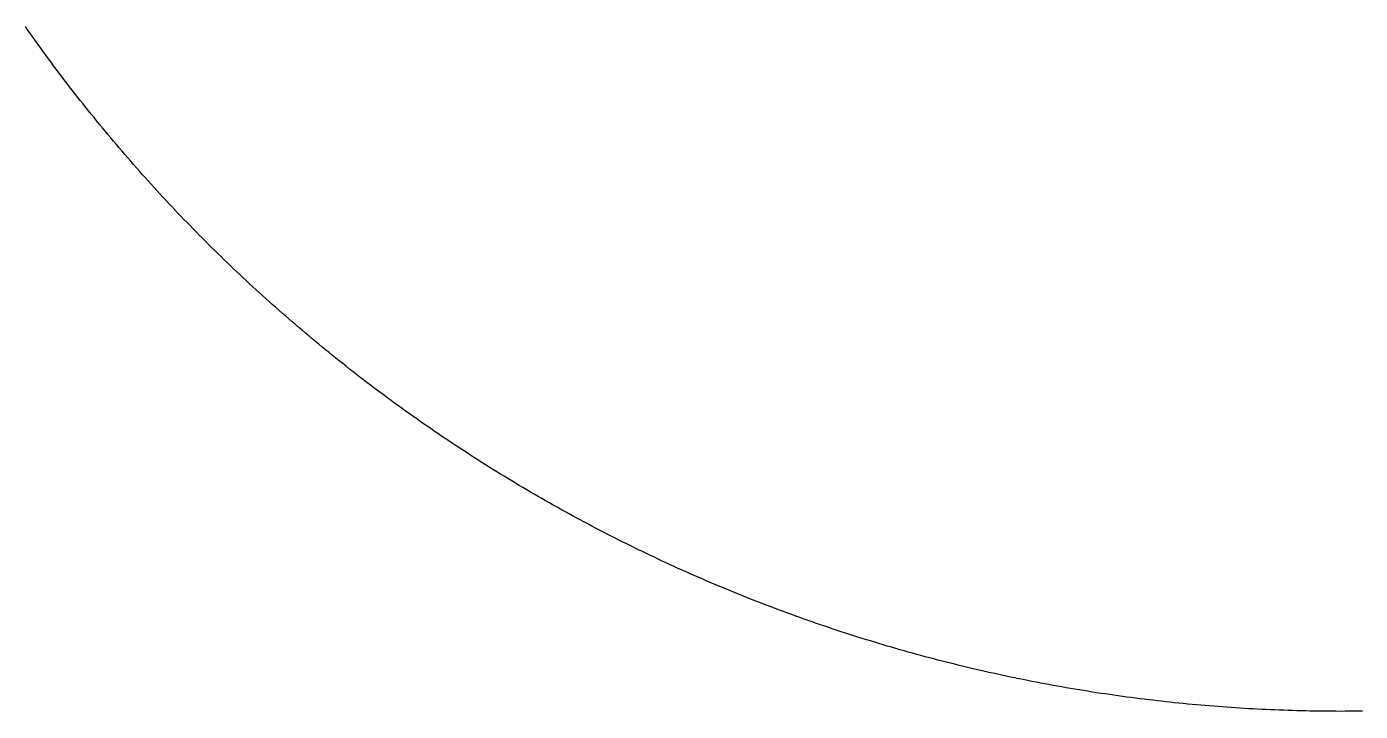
# Model space of a CAD drawing. Header units: metres. Extents: x 457876 to 584660, y 126427 to 241224.
# Drawn here: x 556250 to 563818, y 137000 to 140887 of the extents above; entities that cross this region are included whole.
import ezdxf

# ---------------------------------------------------------------- set-up
doc = ezdxf.new("R2010")
doc.units = ezdxf.units.M
for name, color, linetype in [('AT_GRADE', 3, 'CONTINUOUS'), ('CUTTING', 34, 'CONTINUOUS'), ('EMBANKMENT', 42, 'CONTINUOUS'), ('GROUND_CL', 8, 'CONTINUOUS'), ('RAIL_CL', 1, 'CONTINUOUS'), ('VIADUCT', 5, 'CONTINUOUS')]:
    doc.layers.add(name, color=color, linetype=linetype)

msp = doc.modelspace()

# ---------------------------------------------------------------- linework, layer by layer
at = {"layer": 'AT_GRADE'}
for points in [[(556286.198, 140825.662, 79.506), (556271.794, 140845.95, 79.324), (556257.444, 140866.275, 79.141)], [(556344.34, 140744.893, 80.24), (556329.732, 140765.032, 80.056)], [(556695.514, 140293.307, 84.461), (556679.669, 140312.48, 84.279), (556663.87, 140331.691, 84.097)], [(556807.949, 140160.379, 85.724), (556791.727, 140179.231, 85.545), (556775.567, 140198.138, 85.365), (556759.461, 140217.091, 85.185), (556743.388, 140236.071, 85.004)], [(556889.771, 140066.74, 86.613), (556873.299, 140085.372, 86.436), (556856.876, 140104.049, 86.259)], [(557177.409, 139756.99, 89.524), (557160.085, 139774.827, 89.359), (557142.815, 139792.716, 89.193), (557125.612, 139810.671, 89.026), (557108.438, 139828.653, 88.858), (557091.313, 139846.683, 88.689), (557074.255, 139864.776, 88.52), (557057.232, 139882.903, 88.35)], [(558141.342, 138897.336, 96.69), (558121.694, 138912.557, 96.583), (558102.075, 138927.815, 96.475)], [(558420.793, 138690.084, 98.038), (558400.574, 138704.534, 97.95), (558380.387, 138719.029, 97.862)], [(558938.626, 138347.121, 99.756), (558917.473, 138360.156, 99.705), (558896.349, 138373.236, 99.652), (558875.263, 138386.379, 99.597), (558854.219, 138399.59, 99.541), (558833.206, 138412.851, 99.484), (558812.228, 138426.166, 99.425), (558791.295, 138439.554, 99.365)], [(560060.714, 137761.056, 100.541), (560037.961, 137771.021, 100.559), (560015.241, 137781.06, 100.575), (559992.551, 137791.167, 100.591), (559969.888, 137801.334, 100.605), (559947.245, 137811.546, 100.617), (559924.627, 137821.815, 100.629), (559902.043, 137832.156, 100.639), (559879.488, 137842.563, 100.648), (559856.964, 137853.035, 100.656), (559834.47, 137863.574, 100.662), (559811.995, 137874.152, 100.668), (559789.553, 137884.799, 100.671), (559767.143, 137895.514, 100.674), (559744.764, 137906.295, 100.675), (559722.414, 137917.136, 100.675), (559700.086, 137928.024, 100.674)], [(560637.8, 137532.123, 99.714), (560614.42, 137540.505, 99.76), (560591.066, 137548.963, 99.805), (560567.741, 137557.498, 99.85), (560544.438, 137566.095, 99.893), (560521.157, 137574.749, 99.935), (560497.898, 137583.463, 99.976), (560474.664, 137592.245, 100.016), (560451.457, 137601.096, 100.055)], [(560920.019, 137436.32, 99.084), (560896.384, 137443.952, 99.141)], [(562591.181, 137068.296, 93.749), (562566.536, 137071.373, 93.834)], [(563805.362, 137000.391, 89.949), (563780.527, 137000.154, 90.017), (563755.691, 136999.983, 90.085), (563730.855, 136999.871, 90.153), (563706.019, 136999.83, 90.222), (563681.183, 136999.868, 90.291), (563656.346, 136999.978, 90.361)]]:
    msp.add_polyline3d(points, dxfattribs=at)
at = {"layer": 'CUTTING'}
for points in [[(556648.118, 140350.941, 83.915), (556632.417, 140370.234, 83.732), (556616.774, 140389.574, 83.549), (556601.198, 140408.968, 83.366), (556585.654, 140428.388, 83.183), (556570.179, 140447.864, 82.999), (556554.739, 140467.367, 82.816), (556539.361, 140486.92, 82.632), (556524.043, 140506.52, 82.448), (556508.771, 140526.157, 82.264), (556493.546, 140545.831, 82.08), (556478.375, 140565.546, 81.896), (556463.265, 140585.309, 81.712), (556448.226, 140605.125, 81.528), (556433.216, 140624.965, 81.344), (556418.269, 140644.852, 81.16), (556403.383, 140664.785, 80.975), (556388.543, 140684.753, 80.791), (556373.752, 140704.758, 80.607), (556359.015, 140724.802, 80.424)], [(558082.506, 138943.137, 96.366), (558062.982, 138958.518, 96.255), (558043.491, 138973.94, 96.143), (558024.04, 138989.414, 96.03), (558004.631, 139004.939, 95.915), (557985.275, 139020.531, 95.799), (557965.961, 139036.175, 95.682), (557946.688, 139051.87, 95.563), (557927.451, 139067.61, 95.443), (557908.259, 139083.405, 95.322), (557889.113, 139099.255, 95.2), (557870.001, 139115.148, 95.076), (557850.95, 139131.113, 94.951), (557831.931, 139147.117, 94.825), (557812.95, 139163.166, 94.697), (557794.02, 139179.276, 94.568), (557775.132, 139195.435, 94.438), (557756.287, 139211.645, 94.307), (557737.489, 139227.909, 94.175), (557718.735, 139244.224, 94.041), (557700.029, 139260.595, 93.906), (557681.373, 139277.023, 93.77), (557662.741, 139293.479, 93.633), (557644.167, 139310, 93.495), (557625.646, 139326.581, 93.355), (557607.162, 139343.203, 93.214), (557588.715, 139359.868, 93.073), (557570.325, 139376.595, 92.93), (557551.961, 139393.35, 92.786), (557533.67, 139410.187, 92.64), (557515.41, 139427.057, 92.494), (557497.21, 139443.992, 92.347), (557479.046, 139460.966, 92.198), (557460.918, 139477.978, 92.049), (557442.842, 139495.047, 91.898), (557424.826, 139512.179, 91.747), (557406.839, 139529.342, 91.594), (557388.898, 139546.554, 91.441), (557371.011, 139563.821, 91.286), (557353.187, 139581.154, 91.131), (557335.397, 139598.522, 90.974), (557317.643, 139615.928, 90.817), (557299.938, 139633.384, 90.658), (557282.285, 139650.893, 90.499), (557264.699, 139668.469, 90.339), (557247.141, 139686.073, 90.178), (557229.63, 139703.725, 90.016), (557212.166, 139721.424, 89.853), (557194.765, 139739.185, 89.689)], [(559677.782, 137938.959, 100.671), (559655.525, 137949.99, 100.667), (559633.297, 137961.079, 100.661), (559611.088, 137972.208, 100.654), (559588.911, 137983.399, 100.646), (559566.766, 137994.655, 100.637), (559544.653, 138005.973, 100.626), (559522.576, 138017.361, 100.614), (559500.522, 138028.795, 100.6), (559478.507, 138040.304, 100.585), (559456.517, 138051.859, 100.569), (559434.567, 138063.493, 100.551), (559412.641, 138075.171, 100.532), (559390.745, 138086.905, 100.511), (559368.886, 138098.709, 100.489), (559347.054, 138110.563, 100.466), (559325.256, 138122.48, 100.441), (559303.487, 138134.45, 100.415), (559281.764, 138146.504, 100.388), (559260.07, 138158.609, 100.359), (559238.4, 138170.759, 100.329), (559216.767, 138182.973, 100.297), (559195.171, 138195.255, 100.264), (559173.597, 138207.575, 100.229), (559152.053, 138219.948, 100.194), (559130.565, 138232.418, 100.156), (559109.103, 138244.932, 100.117), (559087.671, 138257.5, 100.077), (559066.279, 138270.135, 100.036), (559044.918, 138282.822, 99.993), (559023.585, 138295.557, 99.948), (559002.293, 138308.361, 99.902), (558981.034, 138321.22, 99.855), (558959.804, 138334.128, 99.806)], [(560428.27, 137610, 100.092), (560405.108, 137618.97, 100.129), (560381.969, 137627.999, 100.164), (560358.86, 137637.105, 100.199), (560335.773, 137646.265, 100.232), (560312.71, 137655.487, 100.264), (560289.672, 137664.772, 100.295), (560266.659, 137674.119, 100.325), (560243.672, 137683.529, 100.354), (560220.706, 137692.989, 100.382), (560197.771, 137702.525, 100.408), (560174.861, 137712.122, 100.433), (560151.984, 137721.798, 100.457), (560129.128, 137731.523, 100.48), (560106.294, 137741.298, 100.501), (560083.488, 137751.141, 100.522)], [(562541.898, 137074.506, 93.919), (562517.27, 137077.712, 94.004), (562492.65, 137080.985, 94.089), (562468.039, 137084.328, 94.175), (562443.438, 137087.739, 94.26), (562418.845, 137091.21, 94.345), (562394.263, 137094.754, 94.43), (562369.691, 137098.37, 94.516), (562345.127, 137102.038, 94.601), (562320.575, 137105.785, 94.686), (562296.033, 137109.597, 94.771), (562271.501, 137113.475, 94.857), (562246.979, 137117.414, 94.942), (562222.468, 137121.423, 95.027), (562197.97, 137125.508, 95.112), (562173.483, 137129.659, 95.196), (562149.005, 137133.865, 95.281), (562124.54, 137138.145, 95.366), (562100.086, 137142.49, 95.45), (562075.645, 137146.905, 95.534), (562051.215, 137151.377, 95.618), (562026.799, 137155.926, 95.702), (562002.395, 137160.541, 95.786), (561978.001, 137165.213, 95.869), (561953.623, 137169.96, 95.953), (561929.257, 137174.773, 96.035), (561904.902, 137179.64, 96.118), (561880.564, 137184.592, 96.2), (561856.239, 137189.607, 96.282), (561831.927, 137194.685, 96.364), (561807.628, 137199.824, 96.446), (561783.343, 137205.03, 96.527), (561759.075, 137210.315, 96.607), (561734.818, 137215.647, 96.687), (561710.576, 137221.053, 96.767), (561686.351, 137226.526, 96.847), (561662.142, 137232.075, 96.926), (561637.947, 137237.686, 97.004), (561613.767, 137243.358, 97.082), (561589.601, 137249.092, 97.16), (561565.449, 137254.885, 97.237), (561541.316, 137260.754, 97.314), (561517.198, 137266.687, 97.39), (561493.097, 137272.686, 97.466), (561469.014, 137278.76, 97.541), (561444.948, 137284.896, 97.615), (561420.896, 137291.093, 97.689), (561396.862, 137297.355, 97.763), (561372.845, 137303.683, 97.835), (561348.845, 137310.076, 97.907), (561324.865, 137316.544, 97.979), (561300.9, 137323.069, 98.05), (561276.953, 137329.656, 98.12), (561253.026, 137336.316, 98.189), (561229.117, 137343.042, 98.258), (561205.224, 137349.825, 98.326), (561181.35, 137356.673, 98.394), (561157.49, 137363.573, 98.46), (561133.661, 137370.575, 98.526), (561109.847, 137377.632, 98.591), (561086.05, 137384.743, 98.656), (561062.271, 137391.915, 98.719), (561038.511, 137399.151, 98.782), (561014.773, 137406.458, 98.844), (560991.057, 137413.834, 98.905), (560967.353, 137421.252, 98.966), (560943.678, 137428.76, 99.025)]]:
    msp.add_polyline3d(points, dxfattribs=at)
at = {"layer": 'EMBANKMENT'}
for points in [[(556315.158, 140785.197, 79.873), (556300.648, 140805.408, 79.689)], [(556727.386, 140255.112, 84.824), (556711.409, 140274.175, 84.642)], [(556840.512, 140122.777, 86.081), (556824.215, 140141.564, 85.903)], [(557040.26, 139901.077, 88.179), (557023.352, 139919.312, 88.008), (557006.481, 139937.581, 87.836), (556989.639, 139955.878, 87.663), (556972.879, 139974.25, 87.489), (556956.167, 139992.666, 87.315), (556939.485, 140011.109, 87.141), (556922.86, 140029.604, 86.966), (556906.293, 140048.151, 86.79)], [(558360.242, 138733.582, 97.772), (558340.136, 138748.19, 97.68), (558320.073, 138762.858, 97.587), (558300.056, 138777.586, 97.493), (558280.088, 138792.383, 97.398), (558260.142, 138807.21, 97.301), (558240.236, 138822.089, 97.202), (558220.38, 138837.036, 97.102), (558200.568, 138852.042, 97.001), (558180.791, 138867.095, 96.899), (558161.054, 138882.198, 96.795)], [(558770.398, 138452.997, 99.304), (558749.533, 138466.491, 99.241), (558728.702, 138480.037, 99.176), (558707.908, 138493.641, 99.11), (558687.155, 138507.308, 99.043), (558666.441, 138521.035, 98.974), (558645.764, 138534.816, 98.904), (558625.123, 138548.654, 98.832), (558604.519, 138562.545, 98.759), (558583.95, 138576.491, 98.685), (558563.415, 138590.486, 98.609), (558542.922, 138604.543, 98.532), (558522.473, 138618.664, 98.453), (558502.052, 138632.826, 98.373), (558481.668, 138647.041, 98.291), (558461.333, 138661.328, 98.208), (558441.042, 138675.676, 98.124)], [(560872.771, 137451.654, 99.198), (560849.177, 137459.416, 99.254), (560825.602, 137467.234, 99.309), (560802.048, 137475.115, 99.363), (560778.517, 137483.062, 99.416), (560755.011, 137491.085, 99.468), (560731.522, 137499.159, 99.519), (560708.059, 137507.307, 99.569), (560684.617, 137515.514, 99.619), (560661.197, 137523.786, 99.667)], [(562689.843, 137056.661, 93.411), (562665.166, 137059.474, 93.496), (562640.497, 137062.348, 93.58), (562615.835, 137065.286, 93.665)], [(563631.511, 137000.148, 90.432), (563606.675, 137000.384, 90.502), (563581.841, 137000.684, 90.574), (563557.007, 137001.05, 90.646), (563532.175, 137001.493, 90.718), (563507.343, 137001.995, 90.791), (563482.514, 137002.577, 90.864), (563457.686, 137003.219, 90.938)]]:
    msp.add_polyline3d(points, dxfattribs=at)
at = {"layer": 'GROUND_CL'}
msp.add_polyline3d([(563830.197, 137000.693, 93.065), (563805.362, 137000.391, 92.232), (563780.527, 137000.154, 91.567), (563755.691, 136999.983, 90.931), (563730.855, 136999.871, 90.313), (563706.019, 136999.83, 89.545), (563681.183, 136999.868, 88.608), (563656.346, 136999.978, 87.677), (563631.511, 137000.148, 86.757), (563606.675, 137000.384, 85.853), (563581.841, 137000.684, 84.97), (563557.007, 137001.05, 84.112), (563532.175, 137001.493, 83.286), (563507.343, 137001.995, 81.113), (563482.514, 137002.577, 77.127), (563457.686, 137003.219, 73.121), (563432.859, 137003.928, 69.091), (563408.035, 137004.707, 66.036), (563383.213, 137005.557, 64.426), (563358.394, 137006.473, 62.777), (563333.577, 137007.448, 61.083), (563308.762, 137008.492, 60), (563283.951, 137009.604, 60), (563259.143, 137010.799, 60), (563234.338, 137012.055, 60), (563209.537, 137013.37, 60), (563184.739, 137014.755, 60), (563159.945, 137016.212, 60), (563135.155, 137017.73, 60), (563110.369, 137019.306, 60), (563085.589, 137020.974, 60), (563060.813, 137022.703, 60), (563036.041, 137024.499, 60), (563011.274, 137026.356, 60), (562986.512, 137028.277, 60), (562961.756, 137030.269, 60), (562937.005, 137032.333, 60), (562912.26, 137034.462, 60.577), (562887.522, 137036.662, 63.048), (562862.789, 137038.933, 65.455), (562838.063, 137041.272, 67.708), (562813.343, 137043.674, 69.422), (562788.629, 137046.139, 69.398), (562763.922, 137048.669, 69.493), (562739.221, 137051.259, 69.711), (562714.528, 137053.924, 70.71), (562689.843, 137056.661, 75.647), (562665.166, 137059.474, 80.582), (562640.497, 137062.348, 85.516), (562615.835, 137065.286, 90.224), (562591.181, 137068.296, 92.689), (562566.536, 137071.373, 95.154), (562541.898, 137074.506, 97.618), (562517.27, 137077.712, 100), (562492.65, 137080.985, 100.013), (562468.039, 137084.328, 100.028), (562443.438, 137087.739, 100.044), (562418.845, 137091.21, 100.063), (562394.263, 137094.754, 100.097), (562369.691, 137098.37, 100.136), (562345.127, 137102.038, 100.179), (562320.575, 137105.785, 100.225), (562296.033, 137109.597, 100.336), (562271.501, 137113.475, 100.455), (562246.979, 137117.414, 100.576), (562222.468, 137121.423, 100.7), (562197.97, 137125.508, 100.864), (562173.483, 137129.659, 101.045), (562149.005, 137133.865, 101.235), (562124.54, 137138.145, 101.431), (562100.086, 137142.49, 101.685), (562075.645, 137146.905, 101.977), (562051.215, 137151.377, 102.288), (562026.799, 137155.926, 102.617), (562002.395, 137160.541, 103.056), (561978.001, 137165.213, 103.58), (561953.623, 137169.96, 104.146), (561929.257, 137174.773, 104.754), (561904.902, 137179.64, 105.461), (561880.564, 137184.592, 106.247), (561856.239, 137189.607, 107.058), (561831.927, 137194.685, 107.895), (561807.628, 137199.824, 109.283), (561783.343, 137205.03, 111.483), (561759.075, 137210.315, 113.838), (561734.818, 137215.647, 116.349), (561710.576, 137221.053, 118.469), (561686.351, 137226.526, 119.243), (561662.142, 137232.075, 119.756), (561637.947, 137237.686, 120), (561613.767, 137243.358, 120), (561589.601, 137249.092, 120), (561565.449, 137254.885, 120), (561541.316, 137260.754, 120), (561517.198, 137266.687, 120), (561493.097, 137272.686, 120), (561469.014, 137278.76, 120), (561444.948, 137284.896, 120), (561420.896, 137291.093, 120), (561396.862, 137297.355, 120), (561372.845, 137303.683, 120), (561348.845, 137310.076, 120), (561324.865, 137316.544, 120), (561300.9, 137323.069, 120), (561276.953, 137329.656, 120), (561253.026, 137336.316, 120), (561229.117, 137343.042, 120), (561205.224, 137349.825, 119.296), (561181.35, 137356.673, 117.963), (561157.49, 137363.573, 116.599), (561133.661, 137370.575, 115.203), (561109.847, 137377.632, 113.899), (561086.05, 137384.743, 112.841), (561062.271, 137391.915, 111.816), (561038.511, 137399.151, 110.825), (561014.773, 137406.458, 109.67), (560991.057, 137413.834, 107.298), (560967.353, 137421.252, 104.928), (560943.678, 137428.76, 102.56), (560920.019, 137436.32, 100.194), (560896.384, 137443.952, 97.307), (560872.771, 137451.654, 94.576), (560849.177, 137459.416, 92.137), (560825.602, 137467.234, 89.991), (560802.048, 137475.115, 89.564), (560778.517, 137483.062, 89.961), (560755.011, 137491.085, 90.492), (560731.522, 137499.159, 91.157), (560708.059, 137507.307, 92.188), (560684.617, 137515.514, 93.796), (560661.197, 137523.786, 95.73), (560637.8, 137532.123, 97.993), (560614.42, 137540.505, 100.002), (560591.066, 137548.963, 100.049), (560567.741, 137557.498, 100.161), (560544.438, 137566.095, 100.337), (560521.157, 137574.749, 100.578), (560497.898, 137583.463, 101.339), (560474.664, 137592.245, 102.183), (560451.457, 137601.096, 103.039), (560428.27, 137610, 103.904), (560405.108, 137618.97, 105.032), (560381.969, 137627.999, 106.405), (560358.86, 137637.105, 107.836), (560335.773, 137646.265, 109.062), (560312.71, 137655.487, 110), (560289.672, 137664.772, 110), (560266.659, 137674.119, 110), (560243.672, 137683.529, 110), (560220.706, 137692.989, 110), (560197.771, 137702.525, 110), (560174.861, 137712.122, 110), (560151.984, 137721.798, 110), (560129.128, 137731.523, 110), (560106.294, 137741.298, 108.493), (560083.488, 137751.141, 105.616), (560060.714, 137761.056, 103.151), (560037.961, 137771.021, 101.098), (560015.241, 137781.06, 99.639), (559992.551, 137791.167, 99.602), (559969.888, 137801.334, 99.584), (559947.245, 137811.546, 99.583), (559924.627, 137821.815, 99.6), (559902.043, 137832.156, 99.626), (559879.488, 137842.563, 99.671), (559856.964, 137853.035, 99.744), (559834.47, 137863.574, 99.84), (559811.995, 137874.152, 99.933), (559789.553, 137884.799, 99.958), (559767.143, 137895.514, 99.977), (559744.764, 137906.295, 99.991), (559722.414, 137917.136, 99.999), (559700.086, 137928.024, 101.799), (559677.782, 137938.959, 104.11), (559655.525, 137949.99, 106.719), (559633.297, 137961.079, 108.835), (559611.088, 137972.208, 110), (559588.911, 137983.399, 110), (559566.766, 137994.655, 110), (559544.653, 138005.973, 110), (559522.576, 138017.361, 110), (559500.522, 138028.795, 110.155), (559478.507, 138040.304, 110.163), (559456.517, 138051.859, 110.548), (559434.567, 138063.493, 110.427), (559412.641, 138075.171, 110.544), (559390.745, 138086.905, 112.733), (559368.886, 138098.709, 114.919), (559347.054, 138110.563, 117.102), (559325.256, 138122.48, 119.282), (559303.487, 138134.45, 121.463), (559281.764, 138146.504, 123.552), (559260.07, 138158.609, 124.246), (559238.4, 138170.759, 123.359), (559216.767, 138182.973, 120.927), (559195.171, 138195.255, 118.47), (559173.597, 138207.575, 116.006), (559152.053, 138219.948, 113.532), (559130.565, 138232.418, 111.038), (559109.103, 138244.932, 110), (559087.671, 138257.5, 110), (559066.279, 138270.135, 110), (559044.918, 138282.822, 110), (559023.585, 138295.557, 110), (559002.293, 138308.361, 108.883), (558981.034, 138321.22, 106.903), (558959.804, 138334.128, 104.376), (558938.626, 138347.121, 101.859), (558917.473, 138360.156, 100), (558896.349, 138373.236, 100), (558875.263, 138386.379, 100), (558854.219, 138399.59, 100), (558833.206, 138412.851, 100), (558812.228, 138426.166, 99.455), (558791.295, 138439.554, 97.286), (558770.398, 138452.997, 95.031), (558749.533, 138466.491, 92.919), (558728.702, 138480.037, 90.95), (558707.908, 138493.641, 90), (558687.155, 138507.308, 90), (558666.441, 138521.035, 90), (558645.764, 138534.816, 90), (558625.123, 138548.654, 90.457), (558604.519, 138562.545, 90.862), (558583.95, 138576.491, 91.025), (558563.415, 138590.486, 90.959), (558542.922, 138604.543, 90.665), (558522.473, 138618.664, 90.143), (558502.052, 138632.826, 90), (558481.668, 138647.041, 90.943), (558461.333, 138661.328, 92.372), (558441.042, 138675.676, 93.807), (558420.793, 138690.084, 95.248), (558400.574, 138704.534, 95.521), (558380.387, 138719.029, 95.074), (558360.242, 138733.582, 94.047), (558340.136, 138748.19, 92.206), (558320.073, 138762.858, 90.2), (558300.056, 138777.586, 89.664), (558280.088, 138792.383, 89.403), (558260.142, 138807.21, 89.262), (558240.236, 138822.089, 89.239), (558220.38, 138837.036, 89.338), (558200.568, 138852.042, 89.782), (558180.791, 138867.095, 90.805), (558161.054, 138882.198, 92.384), (558141.342, 138897.336, 94.521), (558121.694, 138912.557, 97.218), (558102.075, 138927.815, 99.021), (558082.506, 138943.137, 100.197), (558062.982, 138958.518, 101.152), (558043.491, 138973.94, 102.71), (558024.04, 138989.414, 104.872), (558004.631, 139004.939, 106.733), (557985.275, 139020.531, 108.292), (557965.961, 139036.175, 109.857), (557946.688, 139051.87, 111.018), (557927.451, 139067.61, 112.719), (557908.259, 139083.405, 114.58), (557889.113, 139099.255, 116.165), (557870.001, 139115.148, 117.754), (557850.95, 139131.113, 119.351), (557831.931, 139147.117, 120), (557812.95, 139163.166, 120), (557794.02, 139179.276, 120), (557775.132, 139195.435, 120), (557756.287, 139211.645, 120), (557737.489, 139227.909, 120), (557718.735, 139244.224, 120), (557700.029, 139260.595, 120), (557681.373, 139277.023, 120), (557662.741, 139293.479, 120), (557644.167, 139310, 120), (557625.646, 139326.581, 120), (557607.162, 139343.203, 120), (557588.715, 139359.868, 120), (557570.325, 139376.595, 120), (557551.961, 139393.35, 120), (557533.67, 139410.187, 120), (557515.41, 139427.057, 119.834), (557497.21, 139443.992, 118.379), (557479.046, 139460.966, 116.485), (557460.918, 139477.978, 114.673), (557442.842, 139495.047, 112.943), (557424.826, 139512.179, 111.295), (557406.839, 139529.342, 110.27), (557388.898, 139546.554, 109.739), (557371.011, 139563.821, 108.766), (557353.187, 139581.154, 107.174), (557335.397, 139598.522, 104.964), (557317.643, 139615.928, 102.159), (557299.938, 139633.384, 100.346), (557282.285, 139650.893, 99.762), (557264.699, 139668.469, 99.176), (557247.141, 139686.073, 98.281), (557229.63, 139703.725, 97.076), (557212.166, 139721.424, 95.466), (557194.765, 139739.185, 93.774), (557177.409, 139756.99, 92.392), (557160.085, 139774.827, 91.319), (557142.815, 139792.716, 90.555), (557125.612, 139810.671, 90.101), (557108.438, 139828.653, 90), (557091.313, 139846.683, 89.757), (557074.255, 139864.776, 88.809), (557057.232, 139882.903, 87.244), (557040.26, 139901.077, 85.061), (557023.352, 139919.312, 82.261), (557006.481, 139937.581, 81.162), (556989.639, 139955.878, 82.324), (556972.879, 139974.25, 82.864), (556956.167, 139992.666, 82.782), (556939.485, 140011.109, 82.083), (556922.86, 140029.604, 80.762), (556906.293, 140048.151, 81.984), (556889.771, 140066.74, 84.095), (556873.299, 140085.372, 84.977), (556856.876, 140104.049, 84.632), (556840.512, 140122.777, 83.061), (556824.215, 140141.564, 81.01), (556807.949, 140160.379, 82.829), (556791.727, 140179.231, 84.604), (556775.567, 140198.138, 85.158), (556759.461, 140217.091, 84.492), (556743.388, 140236.071, 82.607), (556727.386, 140255.112, 80.931), (556711.409, 140274.175, 80.667), (556695.514, 140293.307, 82.256), (556679.669, 140312.48, 83.841), (556663.87, 140331.691, 85.421), (556648.118, 140350.941, 86.996), (556632.417, 140370.234, 88.566), (556616.774, 140389.574, 90.13), (556601.198, 140408.968, 91.688), (556585.654, 140428.388, 93.242), (556570.179, 140447.864, 94.431), (556554.739, 140467.367, 94.957), (556539.361, 140486.92, 95.037), (556524.043, 140506.52, 94.671), (556508.771, 140526.157, 93.311), (556493.546, 140545.831, 91.917), (556478.375, 140565.546, 91.304), (556463.265, 140585.309, 90.807), (556448.226, 140605.125, 90.424), (556433.216, 140624.965, 90.156), (556418.269, 140644.852, 90.001), (556403.383, 140664.785, 88.531), (556388.543, 140684.753, 87.047), (556373.752, 140704.758, 85.568), (556359.015, 140724.802, 84.094), (556344.34, 140744.893, 82.089), (556329.732, 140765.032, 78.743), (556315.158, 140785.197, 75.672), (556300.648, 140805.408, 76.144), (556286.198, 140825.662, 77.189), (556271.794, 140845.95, 79.256), (556257.444, 140866.275, 82.126), (556243.146, 140886.638, 84.986)], dxfattribs=at)
at = {"layer": 'RAIL_CL'}
msp.add_polyline3d([(563830.197, 137000.693, 89.882), (563805.362, 137000.391, 89.949), (563780.527, 137000.154, 90.017), (563755.691, 136999.983, 90.085), (563730.855, 136999.871, 90.153), (563706.019, 136999.83, 90.222), (563681.183, 136999.868, 90.291), (563656.346, 136999.978, 90.361), (563631.511, 137000.148, 90.432), (563606.675, 137000.384, 90.502), (563581.841, 137000.684, 90.574), (563557.007, 137001.05, 90.646), (563532.175, 137001.493, 90.718), (563507.343, 137001.995, 90.791), (563482.514, 137002.577, 90.864), (563457.686, 137003.219, 90.938), (563432.859, 137003.928, 91.012), (563408.035, 137004.707, 91.086), (563383.213, 137005.557, 91.161), (563358.394, 137006.473, 91.237), (563333.577, 137007.448, 91.313), (563308.762, 137008.492, 91.389), (563283.951, 137009.604, 91.466), (563259.143, 137010.799, 91.543), (563234.338, 137012.055, 91.621), (563209.537, 137013.37, 91.699), (563184.739, 137014.755, 91.777), (563159.945, 137016.212, 91.856), (563135.155, 137017.73, 91.935), (563110.369, 137019.306, 92.014), (563085.589, 137020.974, 92.094), (563060.813, 137022.703, 92.174), (563036.041, 137024.499, 92.255), (563011.274, 137026.356, 92.336), (562986.512, 137028.277, 92.417), (562961.756, 137030.269, 92.498), (562937.005, 137032.333, 92.58), (562912.26, 137034.462, 92.662), (562887.522, 137036.662, 92.744), (562862.789, 137038.933, 92.827), (562838.063, 137041.272, 92.91), (562813.343, 137043.674, 92.993), (562788.629, 137046.139, 93.076), (562763.922, 137048.669, 93.16), (562739.221, 137051.259, 93.243), (562714.528, 137053.924, 93.327), (562689.843, 137056.661, 93.411), (562665.166, 137059.474, 93.496), (562640.497, 137062.348, 93.58), (562615.835, 137065.286, 93.665), (562591.181, 137068.296, 93.749), (562566.536, 137071.373, 93.834), (562541.898, 137074.506, 93.919), (562517.27, 137077.712, 94.004), (562492.65, 137080.985, 94.089), (562468.039, 137084.328, 94.175), (562443.438, 137087.739, 94.26), (562418.845, 137091.21, 94.345), (562394.263, 137094.754, 94.43), (562369.691, 137098.37, 94.516), (562345.127, 137102.038, 94.601), (562320.575, 137105.785, 94.686), (562296.033, 137109.597, 94.771), (562271.501, 137113.475, 94.857), (562246.979, 137117.414, 94.942), (562222.468, 137121.423, 95.027), (562197.97, 137125.508, 95.112), (562173.483, 137129.659, 95.196), (562149.005, 137133.865, 95.281), (562124.54, 137138.145, 95.366), (562100.086, 137142.49, 95.45), (562075.645, 137146.905, 95.534), (562051.215, 137151.377, 95.618), (562026.799, 137155.926, 95.702), (562002.395, 137160.541, 95.786), (561978.001, 137165.213, 95.869), (561953.623, 137169.96, 95.953), (561929.257, 137174.773, 96.035), (561904.902, 137179.64, 96.118), (561880.564, 137184.592, 96.2), (561856.239, 137189.607, 96.282), (561831.927, 137194.685, 96.364), (561807.628, 137199.824, 96.446), (561783.343, 137205.03, 96.527), (561759.075, 137210.315, 96.607), (561734.818, 137215.647, 96.687), (561710.576, 137221.053, 96.767), (561686.351, 137226.526, 96.847), (561662.142, 137232.075, 96.926), (561637.947, 137237.686, 97.004), (561613.767, 137243.358, 97.082), (561589.601, 137249.092, 97.16), (561565.449, 137254.885, 97.237), (561541.316, 137260.754, 97.314), (561517.198, 137266.687, 97.39), (561493.097, 137272.686, 97.466), (561469.014, 137278.76, 97.541), (561444.948, 137284.896, 97.615), (561420.896, 137291.093, 97.689), (561396.862, 137297.355, 97.763), (561372.845, 137303.683, 97.835), (561348.845, 137310.076, 97.907), (561324.865, 137316.544, 97.979), (561300.9, 137323.069, 98.05), (561276.953, 137329.656, 98.12), (561253.026, 137336.316, 98.189), (561229.117, 137343.042, 98.258), (561205.224, 137349.825, 98.326), (561181.35, 137356.673, 98.394), (561157.49, 137363.573, 98.46), (561133.661, 137370.575, 98.526), (561109.847, 137377.632, 98.591), (561086.05, 137384.743, 98.656), (561062.271, 137391.915, 98.719), (561038.511, 137399.151, 98.782), (561014.773, 137406.458, 98.844), (560991.057, 137413.834, 98.905), (560967.353, 137421.252, 98.966), (560943.678, 137428.76, 99.025), (560920.019, 137436.32, 99.084), (560896.384, 137443.952, 99.141), (560872.771, 137451.654, 99.198), (560849.177, 137459.416, 99.254), (560825.602, 137467.234, 99.309), (560802.048, 137475.115, 99.363), (560778.517, 137483.062, 99.416), (560755.011, 137491.085, 99.468), (560731.522, 137499.159, 99.519), (560708.059, 137507.307, 99.569), (560684.617, 137515.514, 99.619), (560661.197, 137523.786, 99.667), (560637.8, 137532.123, 99.714), (560614.42, 137540.505, 99.76), (560591.066, 137548.963, 99.805), (560567.741, 137557.498, 99.85), (560544.438, 137566.095, 99.893), (560521.157, 137574.749, 99.935), (560497.898, 137583.463, 99.976), (560474.664, 137592.245, 100.016), (560451.457, 137601.096, 100.055), (560428.27, 137610, 100.092), (560405.108, 137618.97, 100.129), (560381.969, 137627.999, 100.164), (560358.86, 137637.105, 100.199), (560335.773, 137646.265, 100.232), (560312.71, 137655.487, 100.264), (560289.672, 137664.772, 100.295), (560266.659, 137674.119, 100.325), (560243.672, 137683.529, 100.354), (560220.706, 137692.989, 100.382), (560197.771, 137702.525, 100.408), (560174.861, 137712.122, 100.433), (560151.984, 137721.798, 100.457), (560129.128, 137731.523, 100.48), (560106.294, 137741.298, 100.501), (560083.488, 137751.141, 100.522), (560060.714, 137761.056, 100.541), (560037.961, 137771.021, 100.559), (560015.241, 137781.06, 100.575), (559992.551, 137791.167, 100.591), (559969.888, 137801.334, 100.605), (559947.245, 137811.546, 100.617), (559924.627, 137821.815, 100.629), (559902.043, 137832.156, 100.639), (559879.488, 137842.563, 100.648), (559856.964, 137853.035, 100.656), (559834.47, 137863.574, 100.662), (559811.995, 137874.152, 100.668), (559789.553, 137884.799, 100.671), (559767.143, 137895.514, 100.674), (559744.764, 137906.295, 100.675), (559722.414, 137917.136, 100.675), (559700.086, 137928.024, 100.674), (559677.782, 137938.959, 100.671), (559655.525, 137949.99, 100.667), (559633.297, 137961.079, 100.661), (559611.088, 137972.208, 100.654), (559588.911, 137983.399, 100.646), (559566.766, 137994.655, 100.637), (559544.653, 138005.973, 100.626), (559522.576, 138017.361, 100.614), (559500.522, 138028.795, 100.6), (559478.507, 138040.304, 100.585), (559456.517, 138051.859, 100.569), (559434.567, 138063.493, 100.551), (559412.641, 138075.171, 100.532), (559390.745, 138086.905, 100.511), (559368.886, 138098.709, 100.489), (559347.054, 138110.563, 100.466), (559325.256, 138122.48, 100.441), (559303.487, 138134.45, 100.415), (559281.764, 138146.504, 100.388), (559260.07, 138158.609, 100.359), (559238.4, 138170.759, 100.329), (559216.767, 138182.973, 100.297), (559195.171, 138195.255, 100.264), (559173.597, 138207.575, 100.229), (559152.053, 138219.948, 100.194), (559130.565, 138232.418, 100.156), (559109.103, 138244.932, 100.117), (559087.671, 138257.5, 100.077), (559066.279, 138270.135, 100.036), (559044.918, 138282.822, 99.993), (559023.585, 138295.557, 99.948), (559002.293, 138308.361, 99.902), (558981.034, 138321.22, 99.855), (558959.804, 138334.128, 99.806), (558938.626, 138347.121, 99.756), (558917.473, 138360.156, 99.705), (558896.349, 138373.236, 99.652), (558875.263, 138386.379, 99.597), (558854.219, 138399.59, 99.541), (558833.206, 138412.851, 99.484), (558812.228, 138426.166, 99.425), (558791.295, 138439.554, 99.365), (558770.398, 138452.997, 99.304), (558749.533, 138466.491, 99.241), (558728.702, 138480.037, 99.176), (558707.908, 138493.641, 99.11), (558687.155, 138507.308, 99.043), (558666.441, 138521.035, 98.974), (558645.764, 138534.816, 98.904), (558625.123, 138548.654, 98.832), (558604.519, 138562.545, 98.759), (558583.95, 138576.491, 98.685), (558563.415, 138590.486, 98.609), (558542.922, 138604.543, 98.532), (558522.473, 138618.664, 98.453), (558502.052, 138632.826, 98.373), (558481.668, 138647.041, 98.291), (558461.333, 138661.328, 98.208), (558441.042, 138675.676, 98.124), (558420.793, 138690.084, 98.038), (558400.574, 138704.534, 97.95), (558380.387, 138719.029, 97.862), (558360.242, 138733.582, 97.772), (558340.136, 138748.19, 97.68), (558320.073, 138762.858, 97.587), (558300.056, 138777.586, 97.493), (558280.088, 138792.383, 97.398), (558260.142, 138807.21, 97.301), (558240.236, 138822.089, 97.202), (558220.38, 138837.036, 97.102), (558200.568, 138852.042, 97.001), (558180.791, 138867.095, 96.899), (558161.054, 138882.198, 96.795), (558141.342, 138897.336, 96.69), (558121.694, 138912.557, 96.583), (558102.075, 138927.815, 96.475), (558082.506, 138943.137, 96.366), (558062.982, 138958.518, 96.255), (558043.491, 138973.94, 96.143), (558024.04, 138989.414, 96.03), (558004.631, 139004.939, 95.915), (557985.275, 139020.531, 95.799), (557965.961, 139036.175, 95.682), (557946.688, 139051.87, 95.563), (557927.451, 139067.61, 95.443), (557908.259, 139083.405, 95.322), (557889.113, 139099.255, 95.2), (557870.001, 139115.148, 95.076), (557850.95, 139131.113, 94.951), (557831.931, 139147.117, 94.825), (557812.95, 139163.166, 94.697), (557794.02, 139179.276, 94.568), (557775.132, 139195.435, 94.438), (557756.287, 139211.645, 94.307), (557737.489, 139227.909, 94.175), (557718.735, 139244.224, 94.041), (557700.029, 139260.595, 93.906), (557681.373, 139277.023, 93.77), (557662.741, 139293.479, 93.633), (557644.167, 139310, 93.495), (557625.646, 139326.581, 93.355), (557607.162, 139343.203, 93.214), (557588.715, 139359.868, 93.073), (557570.325, 139376.595, 92.93), (557551.961, 139393.35, 92.786), (557533.67, 139410.187, 92.64), (557515.41, 139427.057, 92.494), (557497.21, 139443.992, 92.347), (557479.046, 139460.966, 92.198), (557460.918, 139477.978, 92.049), (557442.842, 139495.047, 91.898), (557424.826, 139512.179, 91.747), (557406.839, 139529.342, 91.594), (557388.898, 139546.554, 91.441), (557371.011, 139563.821, 91.286), (557353.187, 139581.154, 91.131), (557335.397, 139598.522, 90.974), (557317.643, 139615.928, 90.817), (557299.938, 139633.384, 90.658), (557282.285, 139650.893, 90.499), (557264.699, 139668.469, 90.339), (557247.141, 139686.073, 90.178), (557229.63, 139703.725, 90.016), (557212.166, 139721.424, 89.853), (557194.765, 139739.185, 89.689), (557177.409, 139756.99, 89.524), (557160.085, 139774.827, 89.359), (557142.815, 139792.716, 89.193), (557125.612, 139810.671, 89.026), (557108.438, 139828.653, 88.858), (557091.313, 139846.683, 88.689), (557074.255, 139864.776, 88.52), (557057.232, 139882.903, 88.35), (557040.26, 139901.077, 88.179), (557023.352, 139919.312, 88.008), (557006.481, 139937.581, 87.836), (556989.639, 139955.878, 87.663), (556972.879, 139974.25, 87.489), (556956.167, 139992.666, 87.315), (556939.485, 140011.109, 87.141), (556922.86, 140029.604, 86.966), (556906.293, 140048.151, 86.79), (556889.771, 140066.74, 86.613), (556873.299, 140085.372, 86.436), (556856.876, 140104.049, 86.259), (556840.512, 140122.777, 86.081), (556824.215, 140141.564, 85.903), (556807.949, 140160.379, 85.724), (556791.727, 140179.231, 85.545), (556775.567, 140198.138, 85.365), (556759.461, 140217.091, 85.185), (556743.388, 140236.071, 85.004), (556727.386, 140255.112, 84.824), (556711.409, 140274.175, 84.642), (556695.514, 140293.307, 84.461), (556679.669, 140312.48, 84.279), (556663.87, 140331.691, 84.097), (556648.118, 140350.941, 83.915), (556632.417, 140370.234, 83.732), (556616.774, 140389.574, 83.549), (556601.198, 140408.968, 83.366), (556585.654, 140428.388, 83.183), (556570.179, 140447.864, 82.999), (556554.739, 140467.367, 82.816), (556539.361, 140486.92, 82.632), (556524.043, 140506.52, 82.448), (556508.771, 140526.157, 82.264), (556493.546, 140545.831, 82.08), (556478.375, 140565.546, 81.896), (556463.265, 140585.309, 81.712), (556448.226, 140605.125, 81.528), (556433.216, 140624.965, 81.344), (556418.269, 140644.852, 81.16), (556403.383, 140664.785, 80.975), (556388.543, 140684.753, 80.791), (556373.752, 140704.758, 80.607), (556359.015, 140724.802, 80.424), (556344.34, 140744.893, 80.24), (556329.732, 140765.032, 80.056), (556315.158, 140785.197, 79.873), (556300.648, 140805.408, 79.689), (556286.198, 140825.662, 79.506), (556271.794, 140845.95, 79.324), (556257.444, 140866.275, 79.141), (556243.146, 140886.638, 78.959)], dxfattribs=at)
at = {"layer": 'VIADUCT'}
msp.add_polyline3d([(563432.859, 137003.928, 91.012), (563408.035, 137004.707, 91.086), (563383.213, 137005.557, 91.161), (563358.394, 137006.473, 91.237), (563333.577, 137007.448, 91.313), (563308.762, 137008.492, 91.389), (563283.951, 137009.604, 91.466), (563259.143, 137010.799, 91.543), (563234.338, 137012.055, 91.621), (563209.537, 137013.37, 91.699), (563184.739, 137014.755, 91.777), (563159.945, 137016.212, 91.856), (563135.155, 137017.73, 91.935), (563110.369, 137019.306, 92.014), (563085.589, 137020.974, 92.094), (563060.813, 137022.703, 92.174), (563036.041, 137024.499, 92.255), (563011.274, 137026.356, 92.336), (562986.512, 137028.277, 92.417), (562961.756, 137030.269, 92.498), (562937.005, 137032.333, 92.58), (562912.26, 137034.462, 92.662), (562887.522, 137036.662, 92.744), (562862.789, 137038.933, 92.827), (562838.063, 137041.272, 92.91), (562813.343, 137043.674, 92.993), (562788.629, 137046.139, 93.076), (562763.922, 137048.669, 93.16), (562739.221, 137051.259, 93.243), (562714.528, 137053.924, 93.327)], dxfattribs=at)

doc.saveas('drawing.dxf')
